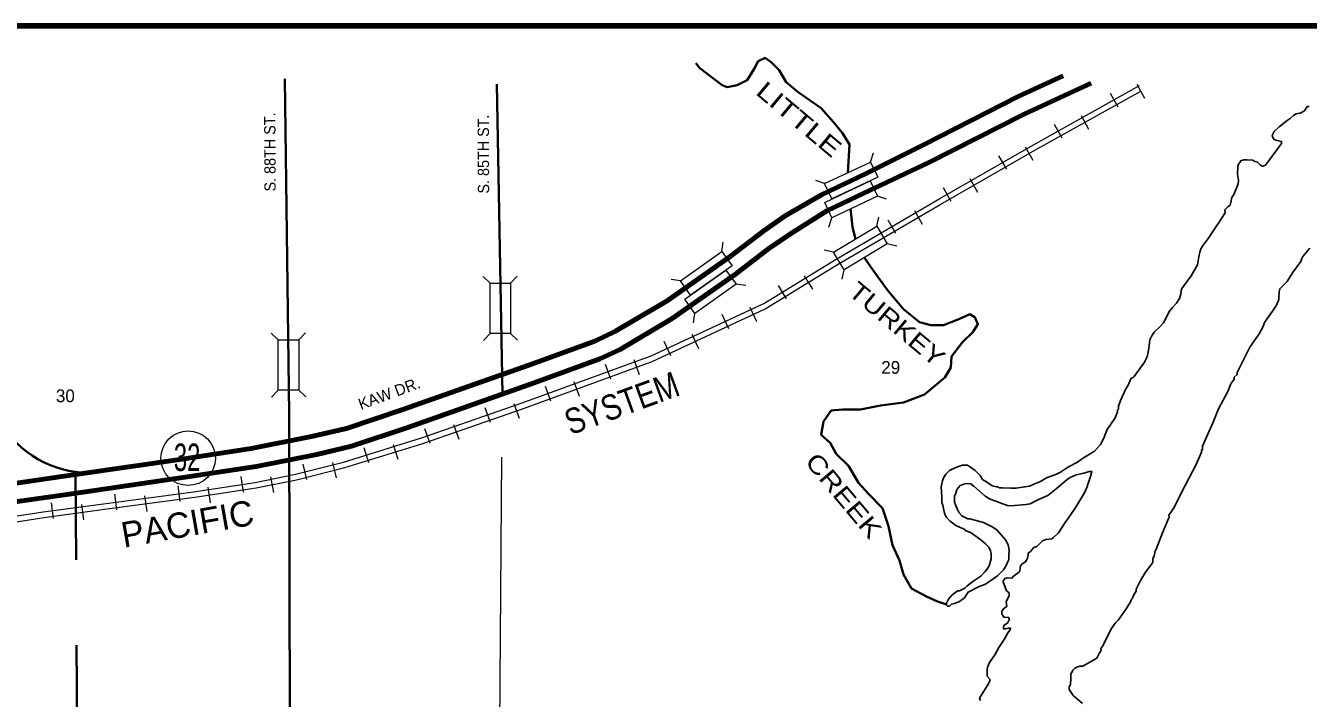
# Model space of a CAD drawing. Extents: x 1.21 to 5.14, y 8.35 to 12.28.
# Drawn here: x 2.29 to 3.796, y 11.491 to 12.28 of the extents above; entities that cross this region are included whole.
import ezdxf
from ezdxf.enums import TextEntityAlignment as Align

# ---------------------------------------------------------------- set-up
doc = ezdxf.new("R2010")
doc.units = 0
doc.header["$LTSCALE"] = 0.0053
doc.linetypes.add('LONG_DASHED', pattern=[7.5, 6, -1.5])
for name, color, linetype, lineweight in [('10', 7, 'Continuous', 60), ('12', 7, 'Continuous', 80), ('14', 7, 'Continuous', 35), ('15', 7, 'Continuous', 13), ('17', 7, 'Continuous', 13), ('19', 7, 'Continuous', 13), ('21', 7, 'Continuous', 13), ('25', 7, 'Continuous', 25), ('4', 7, 'LONG_DASHED', 13), ('48', 7, 'Continuous', 106)]:
    doc.layers.add(name, color=color, linetype=linetype, lineweight=lineweight)
for name, color, linetype in [('29', 7, 'Continuous'), ('45', 7, 'Continuous'), ('49', 7, 'Continuous')]:
    doc.layers.add(name, color=color, linetype=linetype)

msp = doc.modelspace()

# ---------------------------------------------------------------- linework, layer by layer
at = {"layer": '10', "lineweight": 35}
msp.add_arc((2.36528, 11.877322), 0.121649, 210.41514, 269.60408, dxfattribs=at)
at = {"layer": '12'}
for points in [[(2.163636, 11.724053), (2.252273, 11.739962), (2.351515, 11.754167), (2.471402, 11.771591), (2.554735, 11.78428), (2.625758, 11.798295), (2.666667, 11.807765), (2.732765, 11.829924), (2.880871, 11.882008), (2.958144, 11.910227), (2.981818, 11.921402), (3.043182, 11.957576), (3.117235, 12.009659), (3.156629, 12.039583), (3.181818, 12.057008), (3.224242, 12.081818), (3.277462, 12.107197), (3.344129, 12.14053), (3.456061, 12.197348), (3.508144, 12.221212)], [(2.168182, 11.702841), (2.258333, 11.719129), (2.357576, 11.733333), (2.477462, 11.750758), (2.560795, 11.763447), (2.631818, 11.777462), (2.672727, 11.786932), (2.738826, 11.809091), (2.886932, 11.861174), (2.964205, 11.889394), (2.987879, 11.900568), (3.049242, 11.936742), (3.123295, 11.988826), (3.162689, 12.01875), (3.187879, 12.036174), (3.230492, 12.062879), (3.266667, 12.080303), (3.350189, 12.119697), (3.462121, 12.176515), (3.540909, 12.212689)]]:
    msp.add_lwpolyline(points, dxfattribs=at)
at = {"layer": '14'}
for p, q in [((2.599621, 11.825), (2.594318, 12.217803)), ((2.843182, 12.211553), (2.849811, 11.847538)), ((2.601515, 10.955114), (2.599621, 11.825))]:
    msp.add_line(p, q, dxfattribs=at)
at = {"layer": '15'}
msp.add_line((2.848864, 11.774053), (2.842992, 10.991288), dxfattribs=at)
at = {"layer": '17'}
for p, q in [((3.594508, 12.211364), (3.603409, 12.195265)), ((3.563068, 12.201136), (3.57197, 12.185038)), ((3.497538, 12.164583), (3.506439, 12.148485)), ((3.528977, 12.174811), (3.537879, 12.158902)), ((3.463447, 12.138258), (3.472538, 12.122348)), ((3.432008, 12.127652), (3.441288, 12.111742)), ((3.367045, 12.090341), (3.376136, 12.074432)), ((3.398295, 12.100947), (3.407386, 12.085038)), ((3.333333, 12.063447), (3.342614, 12.047538)), ((3.302083, 12.052652), (3.311364, 12.036742)), ((3.203977, 11.986932), (3.213636, 11.971212)), ((3.173295, 11.975568), (3.182765, 11.959848)), ((3.107386, 11.941856), (3.115152, 11.925189)), ((3.140152, 11.95), (3.147917, 11.933333)), ((3.039394, 11.910227), (3.047159, 11.893561)), ((3.072159, 11.918371), (3.079924, 11.901705)), ((2.970455, 11.883333), (2.976705, 11.865909)), ((3.004167, 11.888636), (3.010417, 11.871212)), ((2.9, 11.857576), (2.90625, 11.840341)), ((2.933712, 11.862879), (2.939962, 11.845644)), ((2.863258, 11.837311), (2.869318, 11.820076)), ((2.829356, 11.832576), (2.835417, 11.815152)), ((2.758523, 11.807955), (2.764583, 11.79053)), ((2.792424, 11.812689), (2.798485, 11.795265)), ((2.721591, 11.789205), (2.727083, 11.77178)), ((2.687311, 11.785417), (2.692803, 11.767992)), ((2.61553, 11.765909), (2.619886, 11.748106)), ((2.650379, 11.767803), (2.654735, 11.75)), ((2.542803, 11.751515), (2.545644, 11.733333)), ((2.577652, 11.751136), (2.58125, 11.732955)), ((2.394508, 11.730682), (2.39697, 11.7125)), ((2.429924, 11.728788), (2.432386, 11.710606)), ((2.46875, 11.74053), (2.471212, 11.722348)), ((2.504167, 11.739015), (2.506818, 11.720833)), ((2.320076, 11.720644), (2.322538, 11.702462)), ((2.355682, 11.71875), (2.358144, 11.700568))]:
    msp.add_line(p, q, dxfattribs=at)
for points in [[(2.173485, 11.686364), (2.239773, 11.699053), (2.310606, 11.710038), (2.381439, 11.719508), (2.487121, 11.733712), (2.55947, 11.744697), (2.606818, 11.754167), (2.663447, 11.768371), (2.754924, 11.79678), (2.873106, 11.837879), (3.024242, 11.892992), (3.156629, 11.954545), (3.241667, 12.006439), (3.363068, 12.077462), (3.473295, 12.14053), (3.597727, 12.209848)], [(2.173485, 11.686364), (2.239773, 11.699053), (2.310606, 11.710038), (2.381439, 11.719508), (2.487121, 11.733712), (2.55947, 11.744697), (2.606818, 11.754167), (2.663447, 11.768371), (2.754924, 11.79678), (2.873106, 11.837879), (3.024242, 11.892992), (3.156629, 11.954545), (3.241667, 12.006439), (3.363068, 12.077462), (3.473295, 12.14053), (3.597727, 12.209848)], [(2.173106, 11.679545), (2.241288, 11.692614), (2.312121, 11.703598), (2.382955, 11.713068), (2.488636, 11.727273), (2.560985, 11.738258), (2.608333, 11.747727), (2.664962, 11.761932), (2.756439, 11.790341), (2.874621, 11.831439), (3.025758, 11.886553), (3.158144, 11.948106), (3.243182, 12), (3.364583, 12.071023), (3.474811, 12.134091), (3.599242, 12.203409)], [(2.208712, 11.686364), (2.241288, 11.692614), (2.312121, 11.703598), (2.382955, 11.713068), (2.488636, 11.727273), (2.560985, 11.738258), (2.608333, 11.747727), (2.664962, 11.761932), (2.756439, 11.790341), (2.874621, 11.831439), (3.025758, 11.886553), (3.158144, 11.948106), (3.243182, 12), (3.364583, 12.071023), (3.474811, 12.134091), (3.599242, 12.203409)]]:
    msp.add_lwpolyline(points, dxfattribs=at)
at = {"layer": '19'}
msp.add_circle((2.480987, 11.772909), 0.031987, dxfattribs=at)
at = {"layer": '21'}
for p, q in [((3.281818, 12.120265), (3.285417, 12.131061)), ((3.22803, 12.095076), (3.217803, 12.098674)), ((3.300758, 12.076705), (3.289962, 12.080303)), ((3.232955, 12.04375), (3.236553, 12.054735)), ((3.289205, 12.044886), (3.291667, 12.055682)), ((3.107386, 12.015152), (3.108902, 12.026326)), ((3.238447, 12.014394), (3.227652, 12.016856)), ((3.312689, 12.02178), (3.301326, 12.024242)), ((2.835417, 11.978409), (2.827273, 11.986174)), ((2.867235, 11.986553), (2.85947, 11.978409)), ((3.248485, 11.982765), (3.250947, 11.99375)), ((3.058902, 11.981061), (3.047917, 11.982576)), ((3.135417, 11.975568), (3.124053, 11.976894)), ((3.074242, 11.931629), (3.075758, 11.942803)), ((2.586742, 11.911742), (2.578598, 11.919508)), ((2.618561, 11.919886), (2.610795, 11.911742)), ((2.835417, 11.919318), (2.827652, 11.911174)), ((2.867614, 11.911553), (2.85947, 11.919318)), ((2.586742, 11.852652), (2.578977, 11.844508)), ((2.618939, 11.844886), (2.610795, 11.852652))]:
    msp.add_line(p, q, dxfattribs=at)
for points in [[(3.22803, 12.095076), (3.281818, 12.120265), (3.290341, 12.102462), (3.236364, 12.077083)], [(3.22822, 12.072917), (3.281629, 12.098295), (3.289962, 12.080303), (3.236553, 12.054735)], [(3.238447, 12.014394), (3.289205, 12.044886), (3.301326, 12.024242), (3.250947, 11.99375)], [(3.058902, 11.981061), (3.107386, 12.015152), (3.119318, 11.998674), (3.070455, 11.964205)], [(3.063826, 11.95947), (3.112121, 11.993561), (3.124053, 11.976894), (3.075758, 11.942803)], [(2.835417, 11.919318), (2.835417, 11.978409), (2.85947, 11.978409), (2.85947, 11.919318)], [(2.586742, 11.852652), (2.586742, 11.911742), (2.610795, 11.911742), (2.610795, 11.852652)]]:
    msp.add_lwpolyline(points, close=True, dxfattribs=at)
at = {"layer": '25', "lineweight": 35}
for points in [[(3.076705, 12.236174), (3.081629, 12.230492), (3.098106, 12.217614), (3.107576, 12.210417), (3.113447, 12.208144), (3.125189, 12.210417), (3.136932, 12.216288), (3.145265, 12.229356), (3.15, 12.238636), (3.158144, 12.242235), (3.165152, 12.2375), (3.174621, 12.22803), (3.182955, 12.214015), (3.19697, 12.202273), (3.224053, 12.183333), (3.238258, 12.166856), (3.248864, 12.153977), (3.257008, 12.140909), (3.255114, 12.107765)], [(3.258523, 12.065341), (3.260606, 12.044318), (3.264394, 12.029924)], [(3.274621, 12.007955), (3.285227, 11.992614), (3.301705, 11.970076), (3.320644, 11.947727), (3.339394, 11.932386), (3.352462, 11.928977), (3.367614, 11.928977), (3.385417, 11.935985), (3.398295, 11.941856), (3.404167, 11.938258), (3.407765, 11.930114), (3.401894, 11.920644), (3.389962, 11.908902), (3.377083, 11.892424), (3.375947, 11.879356), (3.368939, 11.867614), (3.35947, 11.85947), (3.345265, 11.847538), (3.320644, 11.838258), (3.293561, 11.834659), (3.270076, 11.829924), (3.248864, 11.829924), (3.235795, 11.828788), (3.226515, 11.815909), (3.224053, 11.800568), (3.234659, 11.791098), (3.241667, 11.77822), (3.255871, 11.764015), (3.267614, 11.743939), (3.279356, 11.731061), (3.295833, 11.714583), (3.30303, 11.693371), (3.307576, 11.671023), (3.315909, 11.65322), (3.320644, 11.636742), (3.330114, 11.620265), (3.347727, 11.610795), (3.360606, 11.604924), (3.371212, 11.601515)]]:
    msp.add_lwpolyline(points, dxfattribs=at)
at = {"layer": '25'}
for points in [[(3.79678, 12.185227), (3.794508, 12.185227), (3.791098, 12.180114), (3.786174, 12.177652), (3.781629, 12.176705), (3.77822, 12.174621), (3.774242, 12.171212), (3.771023, 12.168939), (3.761553, 12.161553), (3.755682, 12.155871), (3.75322, 12.151326), (3.753977, 12.149053), (3.755492, 12.14678), (3.758902, 12.145455), (3.764394, 12.144129), (3.764394, 12.141856), (3.753409, 12.127273), (3.745265, 12.116477), (3.742803, 12.115341), (3.741667, 12.115341), (3.739394, 12.116477), (3.736174, 12.120076), (3.732765, 12.121023), (3.730492, 12.122348), (3.723674, 12.122917), (3.720076, 12.122727), (3.716667, 12.12178), (3.715341, 12.119697), (3.714205, 12.118561), (3.713068, 12.115152), (3.7125, 12.106061), (3.713636, 12.099053), (3.713447, 12.094508), (3.708144, 12.082008), (3.706061, 12.078598), (3.703788, 12.069697), (3.701136, 12.067614), (3.697538, 12.064205), (3.698295, 12.060795), (3.697159, 12.059659), (3.690152, 12.048485), (3.689015, 12.04697), (3.67803, 12.030492), (3.672159, 12.022727), (3.669697, 12.018371), (3.668182, 12.014583), (3.667045, 12.009091), (3.666856, 12.006818), (3.66553, 11.999811), (3.658333, 11.986932), (3.647348, 11.97197), (3.646402, 11.969697), (3.646212, 11.965152), (3.644697, 11.960417), (3.641098, 11.954924), (3.636364, 11.949811), (3.632765, 11.945265), (3.625568, 11.931818), (3.621591, 11.927083), (3.614773, 11.920833), (3.612311, 11.917235), (3.609848, 11.911742), (3.608333, 11.901515), (3.607008, 11.893371), (3.605871, 11.890152), (3.603409, 11.885417), (3.591288, 11.868939), (3.589962, 11.867803), (3.587689, 11.866667), (3.584091, 11.858712), (3.581629, 11.854356), (3.575189, 11.84072), (3.572917, 11.834091), (3.572917, 11.830492), (3.571591, 11.829545), (3.571591, 11.827462), (3.568939, 11.820265), (3.55947, 11.806818), (3.555682, 11.796591), (3.551894, 11.789015), (3.544697, 11.78125), (3.530492, 11.772538), (3.524811, 11.768182), (3.514205, 11.762689), (3.504735, 11.756439), (3.500189, 11.754167), (3.488258, 11.75), (3.481439, 11.745833), (3.473485, 11.742424), (3.468561, 11.740152)], [(3.547538, 11.538447), (3.550189, 11.544129), (3.552462, 11.547538), (3.552273, 11.549811), (3.554735, 11.55322), (3.556061, 11.556439), (3.564583, 11.573485), (3.569508, 11.580114), (3.573106, 11.583523), (3.582765, 11.597727), (3.585227, 11.601326), (3.586553, 11.603409), (3.587689, 11.607008), (3.588826, 11.608144), (3.591288, 11.613636), (3.593561, 11.617045), (3.59375, 11.619318), (3.598674, 11.629545), (3.604735, 11.639394), (3.613068, 11.650758), (3.613258, 11.65303), (3.613258, 11.655114), (3.614773, 11.658712), (3.61572, 11.662121), (3.61572, 11.663068), (3.617235, 11.666477), (3.624621, 11.685606), (3.630871, 11.700379), (3.632197, 11.703788), (3.632008, 11.706061), (3.638447, 11.715152), (3.64697, 11.732765), (3.664015, 11.76553), (3.670265, 11.780114), (3.670455, 11.781439), (3.671591, 11.783523), (3.671591, 11.786932), (3.684091, 11.815152), (3.690341, 11.830682), (3.701326, 11.851136), (3.704735, 11.860227), (3.708523, 11.86572), (3.708712, 11.867992), (3.712311, 11.871212), (3.712311, 11.873485), (3.727083, 11.90303), (3.737879, 11.91875), (3.742614, 11.927462), (3.744129, 11.932197), (3.748864, 11.938636), (3.753598, 11.945265), (3.758333, 11.952273), (3.760985, 11.958902), (3.761174, 11.961174), (3.761364, 11.968182), (3.762311, 11.971402), (3.771023, 11.980303), (3.777083, 11.990152), (3.786932, 12.003788), (3.788068, 12.007197), (3.789205, 12.00947), (3.797348, 12.019318)], [(3.468561, 11.740152), (3.462879, 11.739583), (3.452462, 11.737689), (3.446591, 11.737689), (3.436364, 11.738258), (3.432955, 11.738258), (3.431818, 11.739394), (3.429545, 11.739583), (3.424811, 11.74053), (3.419318, 11.744318), (3.413447, 11.748106), (3.410417, 11.752652), (3.404735, 11.758523), (3.398106, 11.763447), (3.395644, 11.764773), (3.393371, 11.764773), (3.389962, 11.764962), (3.384091, 11.762879), (3.377083, 11.759659), (3.374621, 11.758712), (3.370076, 11.754167), (3.367424, 11.749811), (3.366477, 11.746402), (3.364962, 11.739583), (3.36553, 11.726894), (3.36553, 11.721212), (3.366667, 11.717803), (3.367803, 11.711932), (3.368561, 11.708523), (3.370644, 11.703977), (3.375379, 11.699053), (3.382008, 11.694129), (3.392424, 11.689205), (3.393182, 11.688068), (3.4, 11.685606), (3.411364, 11.677273), (3.416856, 11.672538), (3.420644, 11.66875), (3.422538, 11.664205), (3.423295, 11.660795), (3.423295, 11.655114), (3.421023, 11.64697), (3.418561, 11.642614), (3.41572, 11.639394), (3.411174, 11.634848), (3.401894, 11.628409), (3.394886, 11.622917), (3.392424, 11.620644), (3.386364, 11.617424), (3.383902, 11.617424), (3.377083, 11.612121), (3.373485, 11.607576), (3.372159, 11.605492), (3.371023, 11.60303), (3.371212, 11.600758), (3.372159, 11.599621), (3.374432, 11.599621), (3.377083, 11.601705), (3.380492, 11.602652), (3.386174, 11.604924), (3.392045, 11.60928), (3.394318, 11.6125), (3.396591, 11.616098), (3.408523, 11.622348), (3.416667, 11.625379), (3.430871, 11.635227), (3.437879, 11.642045), (3.44072, 11.646402), (3.444129, 11.654356), (3.444318, 11.658902), (3.444508, 11.66572), (3.443561, 11.671591), (3.442424, 11.673864), (3.440341, 11.677273), (3.430303, 11.689015), (3.424621, 11.692614), (3.414394, 11.697727), (3.408712, 11.699053), (3.398485, 11.701894), (3.396023, 11.701894), (3.393561, 11.70303), (3.389015, 11.705492), (3.385795, 11.708902), (3.383902, 11.712689), (3.381629, 11.718182), (3.380492, 11.721591), (3.380492, 11.728409), (3.382008, 11.731818), (3.383333, 11.736364), (3.386932, 11.740909), (3.392614, 11.742992), (3.394886, 11.743182), (3.399621, 11.742803), (3.40303, 11.740341), (3.416288, 11.728598), (3.422159, 11.725), (3.426515, 11.723485), (3.430114, 11.722348), (3.435795, 11.719886), (3.442614, 11.717424), (3.446023, 11.717045)], [(3.446023, 11.717045), (3.464583, 11.71875), (3.469129, 11.719508), (3.478409, 11.724053), (3.489962, 11.729167), (3.499621, 11.737121), (3.5125, 11.747917), (3.516098, 11.750189), (3.523106, 11.753409), (3.532386, 11.755303), (3.538447, 11.757576), (3.541667, 11.757386), (3.540152, 11.751515), (3.537879, 11.744508), (3.536553, 11.741288), (3.536553, 11.740152), (3.535227, 11.737879), (3.532955, 11.732386), (3.522159, 11.714583), (3.513447, 11.702083), (3.511174, 11.698864), (3.502462, 11.685417), (3.49678, 11.680114), (3.494508, 11.678598), (3.4875, 11.677841), (3.483902, 11.675947), (3.481439, 11.673674), (3.477083, 11.669318), (3.473485, 11.668182), (3.469508, 11.663447), (3.467045, 11.661553), (3.467045, 11.65928), (3.466098, 11.655871), (3.464773, 11.653598), (3.463636, 11.651326), (3.460038, 11.649242), (3.457765, 11.64697), (3.457576, 11.644697), (3.457197, 11.640152), (3.449242, 11.63447), (3.447917, 11.632197), (3.442235, 11.632576), (3.439773, 11.631818), (3.4375, 11.629356), (3.4375, 11.62822), (3.441477, 11.617424)], [(3.441477, 11.617424), (3.444697, 11.614962), (3.444508, 11.611742), (3.441098, 11.604924), (3.442045, 11.599242), (3.438826, 11.59697), (3.436174, 11.593561), (3.435985, 11.590341), (3.438258, 11.586553), (3.439394, 11.586553), (3.443939, 11.586364), (3.444886, 11.584091), (3.442614, 11.579735), (3.439015, 11.577652), (3.438068, 11.575189), (3.437879, 11.572917), (3.440152, 11.572917), (3.443561, 11.573864), (3.446023, 11.573864), (3.445833, 11.57178), (3.443182, 11.568182), (3.439773, 11.5625), (3.438636, 11.560417), (3.432386, 11.551136), (3.427652, 11.542424), (3.421591, 11.533333), (3.419129, 11.527841), (3.41875, 11.524432), (3.41875, 11.519886), (3.41875, 11.517614), (3.42197, 11.514015), (3.42197, 11.511553), (3.419508, 11.507197), (3.410985, 11.49375), (3.409848, 11.491477), (3.410985, 11.489015)], [(3.530682, 11.485417), (3.519697, 11.494886), (3.516477, 11.499432), (3.515152, 11.501705), (3.515152, 11.505114), (3.516477, 11.507576), (3.517045, 11.514205), (3.517045, 11.520076), (3.518371, 11.522348), (3.519508, 11.524621), (3.52178, 11.526705), (3.523864, 11.527841), (3.527652, 11.528977), (3.530871, 11.528977), (3.547538, 11.538447)]]:
    msp.add_lwpolyline(points, dxfattribs=at)
at = {"layer": '4', "lineweight": 35}
msp.add_line((2.348674, 11.753788), (2.354356, 10.953788), dxfattribs=at)
at = {"layer": '48'}
msp.add_lwpolyline([(1.206439, 8.397538), (1.206439, 12.280114), (5.089015, 12.280114), (5.089015, 8.397538)], close=True, dxfattribs=at)

# ---------------------------------------------------------------- texts
at = {"layer": '17', "width": 0.85}
msp.add_text('SYSTEM', height=0.02974, rotation=20, dxfattribs=at).set_placement((2.99501, 11.823586), align=Align.CENTER)
at = {"layer": '17'}
msp.add_text('PACIFIC', height=0.02974, rotation=10, dxfattribs=at).set_placement((2.482646, 11.681597), align=Align.CENTER)
at = {"layer": '19', "width": 0.65}
msp.add_text('32', height=0.0322, dxfattribs=at).set_placement((2.479735, 11.757955), align=Align.CENTER)
at = {"layer": '29'}
for s, rotation, width, p in [('LITTLE', 320, 1.3, (3.191316, 12.162434)), ('TURKEY', 320, 1.2, (3.306183, 11.922134)), ('CREEK', 310, 1.25, (3.24241, 11.722415))]:
    msp.add_text(s, height=0.02083, rotation=rotation, dxfattribs=dict(at, width=width)).set_placement(p, align=Align.CENTER)
at = {"layer": '45'}
for s, p in [('29', (3.305587, 11.87197)), ('30', (2.336837, 11.838636))]:
    msp.add_text(s, height=0.01496, dxfattribs=at).set_placement(p, align=Align.CENTER)
at = {"layer": '49', "width": 0.95}
for s, p in [('S. 88TH ST.', (2.583537, 12.132077)), ('S. 85TH ST.', (2.834105, 12.129615))]:
    msp.add_text(s, height=0.01326, rotation=90.216, dxfattribs=at).set_placement(p, align=Align.CENTER)
at = {"layer": '49'}
msp.add_text('KAW DR.', height=0.01326, rotation=20.435, dxfattribs=at).set_placement((2.719276, 11.842652), align=Align.CENTER)

doc.saveas('drawing.dxf')
